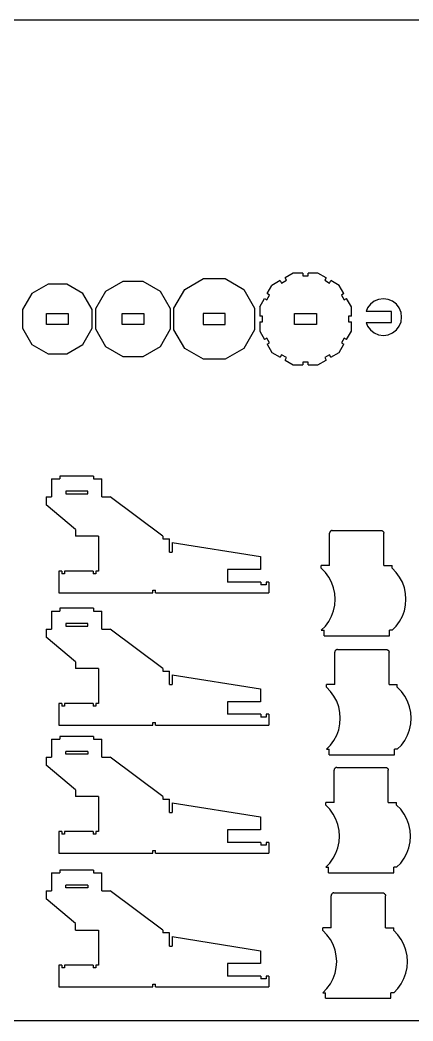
# Model space of a CAD drawing. Extents: x -1762 to 1685, y -691 to 759.
# Drawn here: x 19 to 588, y -691 to 759 of the extents above; entities that cross this region are included whole.
import ezdxf

# ---------------------------------------------------------------- set-up
doc = ezdxf.new("R2010")
doc.units = 0
doc.header["$MEASUREMENT"] = 0
doc.layers.get('0').update_dxf_attribs({"linetype": 'CONTINUOUS'})

msp = doc.modelspace()

# ---------------------------------------------------------------- linework, layer by layer
for p, q in [((-1761.7, 758.9), (1685, 758.9)), ((415.1, 392.3), (403.2, 385.4)), ((428.9, 392.3), (415.1, 392.3)), ((428.9, 392.3), (428.9, 388.3)), ((450.7, 392.3), (436.9, 392.3)), ((436.9, 388.3), (436.9, 392.3)), ((462.7, 385.4), (450.7, 392.3)), ((168.5, 380.3), (143.3, 365.7)), ((197.7, 380.3), (168.5, 380.3)), ((223, 365.7), (197.7, 380.3)), ((257.9, 368.6), (285, 384.3)), ((285, 384.3), (316.3, 384.3)), ((316.3, 384.3), (343.4, 368.6)), ((396.3, 381.4), (384.3, 374.5)), ((396.3, 381.4), (398.3, 377.9)), ((398.3, 377.9), (405.2, 381.9)), ((405.2, 381.9), (403.2, 385.4)), ((428.9, 388.3), (436.9, 388.3)), ((462.7, 385.4), (460.7, 381.9)), ((460.7, 381.9), (467.6, 377.9)), ((467.6, 377.9), (469.6, 381.4)), ((481.5, 374.5), (469.6, 381.4)), ((36.7, 362.8), (23.2, 339.4)), ((60.1, 376.3), (36.7, 362.8)), ((87.1, 376.3), (60.1, 376.3)), ((110.5, 362.8), (87.1, 376.3)), ((124, 339.4), (110.5, 362.8)), ((143.3, 365.7), (128.7, 340.4)), ((237.5, 340.4), (223, 365.7)), ((242.2, 341.5), (257.9, 368.6)), ((343.4, 368.6), (359, 341.5)), ((377.4, 362.5), (384.3, 374.5)), ((380.9, 360.5), (377.4, 362.5)), ((488.4, 362.5), (481.5, 374.5)), ((488.4, 362.5), (485, 360.5)), ((366.5, 343.6), (373.4, 355.6)), ((373.4, 355.6), (376.9, 353.6)), ((376.9, 353.6), (380.9, 360.5)), ((485, 360.5), (489, 353.6)), ((489, 353.6), (492.4, 355.6)), ((499.3, 343.6), (492.4, 355.6)), ((532.5, 351.4), (527, 347.2)), ((538.8, 354.1), (532.5, 351.4)), ((545.7, 355), (538.8, 354.1)), ((552.5, 354.1), (545.7, 355)), ((558.9, 351.4), (552.5, 354.1)), ((564.4, 347.2), (558.9, 351.4)), ((23.2, 339.4), (23.2, 312.3)), ((57.7, 317.9), (57.7, 333.9)), ((57.7, 333.9), (89.4, 333.9)), ((89.4, 333.9), (89.4, 317.9)), ((124, 312.3), (124, 339.4)), ((128.7, 340.4), (128.7, 311.3)), ((167.3, 317.9), (167.3, 333.9)), ((167.3, 333.9), (199, 333.9)), ((199, 333.9), (199, 317.9)), ((237.5, 311.3), (237.5, 340.4)), ((242.2, 310.2), (242.2, 341.5)), ((316.5, 333.9), (284.8, 333.9)), ((284.8, 333.9), (284.8, 317.9)), ((316.5, 317.9), (316.5, 333.9)), ((359, 341.5), (359, 310.2)), ((366.5, 343.6), (366.5, 329.9)), ((417.1, 317.9), (417.1, 333.9)), ((417.1, 333.9), (448.8, 333.9)), ((448.8, 333.9), (448.8, 317.9)), ((499.3, 329.9), (499.3, 343.6)), ((522.8, 341.8), (520.7, 336.6)), ((557.5, 336.6), (520.7, 336.6)), ((527, 347.2), (522.8, 341.8)), ((557.5, 320.6), (557.5, 336.6)), ((568.6, 341.8), (564.4, 347.2)), ((571.2, 335.4), (568.6, 341.8)), ((572.1, 328.5), (571.2, 335.4)), ((370.5, 329.9), (366.5, 329.9)), ((366.5, 321.9), (370.5, 321.9)), ((366.5, 321.9), (366.5, 308.1)), ((370.5, 321.9), (370.5, 329.9)), ((495.3, 329.9), (495.3, 321.9)), ((499.3, 329.9), (495.3, 329.9)), ((495.3, 321.9), (499.3, 321.9)), ((499.3, 308.1), (499.3, 321.9)), ((520.6, 320.6), (557.5, 320.6)), ((520.6, 320.6), (522.8, 315.3)), ((568.6, 315.3), (571.2, 321.7)), ((571.2, 321.7), (572.1, 328.5)), ((23.2, 312.3), (36.7, 289)), ((89.4, 317.9), (57.7, 317.9)), ((110.5, 289), (124, 312.3)), ((128.7, 311.3), (143.3, 286)), ((199, 317.9), (167.3, 317.9)), ((223, 286), (237.5, 311.3)), ((257.9, 283.1), (242.2, 310.2)), ((284.8, 317.9), (316.5, 317.9)), ((359, 310.2), (343.4, 283.1)), ((366.5, 308.1), (373.4, 296.1)), ((448.8, 317.9), (417.1, 317.9)), ((492.4, 296.1), (499.3, 308.1)), ((522.8, 315.3), (527, 309.9)), ((527, 309.9), (532.5, 305.7)), ((532.5, 305.7), (538.8, 303)), ((552.5, 303), (558.9, 305.7)), ((558.9, 305.7), (564.4, 309.9)), ((564.4, 309.9), (568.6, 315.3)), ((376.9, 298.1), (373.4, 296.1)), ((380.9, 291.2), (376.9, 298.1)), ((377.4, 289.2), (380.9, 291.2)), ((489, 298.1), (485, 291.2)), ((485, 291.2), (488.4, 289.2)), ((492.4, 296.1), (489, 298.1)), ((538.8, 303), (545.7, 302.1)), ((545.7, 302.1), (552.5, 303)), ((36.7, 289), (60.1, 275.4)), ((87.1, 275.4), (110.5, 289)), ((143.3, 286), (168.5, 271.4)), ((197.7, 271.4), (223, 286)), ((285, 267.4), (257.9, 283.1)), ((343.4, 283.1), (316.3, 267.4)), ((377.4, 289.2), (384.3, 277.2)), ((384.3, 277.2), (396.3, 270.3)), ((469.6, 270.3), (481.5, 277.2)), ((481.5, 277.2), (488.4, 289.2)), ((60.1, 275.4), (87.1, 275.4)), ((168.5, 271.4), (197.7, 271.4)), ((316.3, 267.4), (285, 267.4)), ((398.3, 273.8), (396.3, 270.3)), ((405.2, 269.8), (398.3, 273.8)), ((403.2, 266.3), (405.2, 269.8)), ((403.2, 266.3), (415.1, 259.4)), ((428.9, 263.4), (428.9, 259.4)), ((436.9, 263.4), (428.9, 263.4)), ((436.9, 259.4), (436.9, 263.4)), ((450.7, 259.4), (462.7, 266.3)), ((467.6, 273.8), (460.7, 269.8)), ((460.7, 269.8), (462.7, 266.3)), ((469.6, 270.3), (467.6, 273.8)), ((415.1, 259.4), (428.9, 259.4)), ((436.9, 259.4), (450.7, 259.4)), ((65.2, 94.3), (77.2, 94.3)), ((65.2, 94.3), (65.2, 68.2)), ((126, 98.3), (77.2, 98.3)), ((77.2, 98.3), (77.2, 94.3)), ((126, 98.3), (126, 94.3)), ((126, 94.3), (138, 94.3)), ((138, 68.2), (138, 94.3)), ((85.6, 76.4), (85.6, 72.4)), ((117.6, 76.4), (85.6, 76.4)), ((117.6, 72.4), (117.6, 76.4)), ((57.2, 68.2), (65.2, 68.2)), ((57.2, 68.2), (57.2, 56.8)), ((85.6, 72.4), (117.6, 72.4)), ((138, 68.2), (150, 68.2)), ((226.1, 11.2), (150, 68.2)), ((100, 20.7), (57.2, 56.8)), ((100, 20.7), (100, 11.2)), ((467.8, 15.8), (467.7, 15.3)), ((467.7, -31.3), (467.7, 15.3)), ((467.9, 16.3), (467.8, 15.8)), ((468, 16.8), (467.9, 16.3)), ((468.3, 17.3), (468, 16.8)), ((468.6, 17.7), (468.3, 17.3)), ((468.9, 18.1), (468.6, 17.7)), ((469.3, 18.5), (468.9, 18.1)), ((469.7, 18.8), (469.3, 18.5)), ((470.2, 19), (469.7, 18.8)), ((470.7, 19.2), (470.2, 19)), ((471.2, 19.3), (470.7, 19.2)), ((471.7, 19.3), (471.2, 19.3)), ((471.7, 19.3), (542.3, 19.3)), ((542.3, 19.3), (542.8, 19.3)), ((542.8, 19.3), (543.3, 19.2)), ((543.3, 19.2), (543.8, 19)), ((543.8, 19), (544.3, 18.8)), ((544.3, 18.8), (544.7, 18.5)), ((544.7, 18.5), (545.1, 18.1)), ((545.1, 18.1), (545.5, 17.7)), ((545.5, 17.7), (545.8, 17.3)), ((545.8, 17.3), (546, 16.8)), ((546, 16.8), (546.2, 16.3)), ((546.2, 16.3), (546.3, 15.8)), ((546.3, 15.8), (546.3, 15.3)), ((546.3, -31.3), (546.3, 15.3)), ((133.2, 11.2), (100, 11.2)), ((133.2, 11.2), (133.2, -39.3)), ((226.1, 11.2), (226.1, 7.2)), ((226.1, 7.2), (235.7, 7.2)), ((235.7, -12.2), (235.7, 7.2)), ((239.7, 2), (367.9, -18.5)), ((239.7, 2), (239.7, -12.2)), ((235.7, -12.2), (239.7, -12.2)), ((367.9, -18.5), (367.9, -37.2)), ((79.8, -39.3), (75.8, -39.3)), ((75.8, -39.3), (75.8, -71)), ((79.8, -39.3), (79.8, -43.3)), ((83.8, -43.3), (79.8, -43.3)), ((125.2, -39.3), (83.8, -39.3)), ((83.8, -39.3), (83.8, -43.3)), ((125.2, -39.3), (125.2, -43.3)), ((129.2, -43.3), (125.2, -43.3)), ((133.2, -39.3), (129.2, -39.3)), ((129.2, -39.3), (129.2, -43.3)), ((319.8, -37.2), (319.8, -55.3)), ((367.9, -37.2), (319.8, -37.2)), ((467.7, -31.3), (455.7, -31.3)), ((455.7, -35.3), (455.7, -31.3)), ((461.6, -41.4), (455.7, -35.3)), ((466.5, -48.2), (461.6, -41.4)), ((546.3, -31.3), (558.3, -31.3)), ((558.3, -35.3), (558.3, -31.3)), ((564.2, -41.4), (558.3, -35.3)), ((569.1, -48.2), (564.2, -41.4)), ((368, -55.3), (319.8, -55.3)), ((368, -55.3), (368, -59.3)), ((380, -55.3), (376, -55.3)), ((376, -55.3), (376, -59.3)), ((380, -55.3), (380, -71)), ((470.5, -55.6), (466.5, -48.2)), ((473.4, -63.6), (470.5, -55.6)), ((573.1, -55.6), (569.1, -48.2)), ((576, -63.6), (573.1, -55.6)), ((75.8, -71), (211.7, -71)), ((211.7, -71), (211.7, -67)), ((211.7, -67), (215.7, -67)), ((215.7, -71), (215.7, -67)), ((215.7, -71), (380, -71)), ((376, -59.3), (368, -59.3)), ((475.1, -71.8), (473.4, -63.6)), ((475.7, -80.2), (475.1, -71.8)), ((577.7, -71.8), (576, -63.6)), ((578.3, -80.2), (577.7, -71.8)), ((475.1, -88.7), (475.7, -80.2)), ((577.7, -88.7), (578.3, -80.2)), ((65.2, -97.3), (77.2, -97.3)), ((65.2, -97.3), (65.2, -123.5)), ((126, -93.3), (77.2, -93.3)), ((77.2, -93.3), (77.2, -97.3)), ((126, -93.3), (126, -97.3)), ((126, -97.3), (138, -97.3)), ((138, -123.5), (138, -97.3)), ((470.5, -104.9), (473.4, -96.9)), ((473.4, -96.9), (475.1, -88.7)), ((573.1, -104.9), (576, -96.9)), ((576, -96.9), (577.7, -88.7)), ((85.6, -115.2), (85.6, -119.2)), ((117.6, -115.2), (85.6, -115.2)), ((117.6, -119.2), (117.6, -115.2)), ((461.6, -119.1), (466.5, -112.3)), ((466.5, -112.3), (470.5, -104.9)), ((564.2, -119.1), (569.1, -112.3)), ((569.1, -112.3), (573.1, -104.9)), ((57.2, -123.5), (65.2, -123.5)), ((57.2, -123.5), (57.2, -134.9)), ((85.6, -119.2), (117.6, -119.2)), ((138, -123.5), (150, -123.5)), ((226.1, -180.4), (150, -123.5)), ((455.7, -125.2), (461.6, -119.1)), ((455.7, -125.2), (459.7, -125.2)), ((459.7, -133.2), (459.7, -125.2)), ((554.3, -133.2), (554.3, -125.2)), ((558.3, -125.2), (554.3, -125.2)), ((558.3, -125.2), (564.2, -119.1)), ((100, -171), (57.2, -134.9)), ((459.7, -133.2), (554.3, -133.2)), ((475.3, -156.4), (475.2, -157)), ((475.2, -203.5), (475.2, -157)), ((475.4, -155.9), (475.3, -156.4)), ((475.5, -155.4), (475.4, -155.9)), ((475.8, -155), (475.5, -155.4)), ((476.1, -154.5), (475.8, -155)), ((476.4, -154.1), (476.1, -154.5)), ((476.8, -153.8), (476.4, -154.1)), ((477.2, -153.5), (476.8, -153.8)), ((477.7, -153.3), (477.2, -153.5)), ((478.2, -153.1), (477.7, -153.3)), ((478.7, -153), (478.2, -153.1)), ((479.2, -153), (478.7, -153)), ((479.2, -153), (549.8, -153)), ((549.8, -153), (550.3, -153)), ((550.3, -153), (550.8, -153.1)), ((550.8, -153.1), (551.3, -153.3)), ((551.3, -153.3), (551.8, -153.5)), ((551.8, -153.5), (552.2, -153.8)), ((552.2, -153.8), (552.6, -154.1)), ((552.6, -154.1), (553, -154.5)), ((553, -154.5), (553.3, -155)), ((553.3, -155), (553.5, -155.4)), ((553.5, -155.4), (553.7, -155.9)), ((553.7, -155.9), (553.8, -156.4)), ((553.8, -156.4), (553.8, -157)), ((553.8, -203.5), (553.8, -157)), ((100, -171), (100, -180.4)), ((133.2, -180.4), (100, -180.4)), ((133.2, -180.4), (133.2, -231)), ((226.1, -180.4), (226.1, -184.4)), ((226.1, -184.4), (235.7, -184.4)), ((235.7, -203.8), (235.7, -184.4)), ((239.7, -189.6), (367.9, -210.2)), ((239.7, -189.6), (239.7, -203.8)), ((235.7, -203.8), (239.7, -203.8)), ((367.9, -210.2), (367.9, -228.8)), ((475.2, -203.5), (463.2, -203.5)), ((463.2, -207.5), (463.2, -203.5)), ((469.1, -213.6), (463.2, -207.5)), ((474, -220.4), (469.1, -213.6)), ((553.8, -203.5), (565.8, -203.5)), ((565.8, -207.5), (565.8, -203.5)), ((571.7, -213.6), (565.8, -207.5)), ((576.6, -220.4), (571.7, -213.6)), ((79.8, -231), (75.8, -231)), ((75.8, -231), (75.8, -262.6)), ((79.8, -231), (79.8, -235)), ((125.2, -231), (83.8, -231)), ((83.8, -231), (83.8, -235)), ((125.2, -231), (125.2, -235)), ((133.2, -231), (129.2, -231)), ((129.2, -231), (129.2, -235)), ((319.8, -228.8), (319.8, -246.9)), ((367.9, -228.8), (319.8, -228.8)), ((478, -227.9), (474, -220.4)), ((480.9, -235.8), (478, -227.9)), ((580.6, -227.9), (576.6, -220.4)), ((583.5, -235.8), (580.6, -227.9)), ((83.8, -235), (79.8, -235)), ((129.2, -235), (125.2, -235)), ((482.6, -244.1), (480.9, -235.8)), ((483.2, -252.5), (482.6, -244.1)), ((585.2, -244.1), (583.5, -235.8)), ((585.8, -252.5), (585.2, -244.1)), ((211.7, -262.6), (211.7, -258.6)), ((211.7, -258.6), (215.7, -258.6)), ((215.7, -262.6), (215.7, -258.6)), ((368, -246.9), (319.8, -246.9)), ((368, -246.9), (368, -250.9)), ((376, -250.9), (368, -250.9)), ((380, -246.9), (376, -246.9)), ((376, -246.9), (376, -250.9)), ((380, -246.9), (380, -262.6)), ((480.9, -269.2), (482.6, -260.9)), ((482.6, -260.9), (483.2, -252.5)), ((583.5, -269.2), (585.2, -260.9)), ((585.2, -260.9), (585.8, -252.5)), ((75.8, -262.6), (211.7, -262.6)), ((215.7, -262.6), (380, -262.6)), ((478, -277.1), (480.9, -269.2)), ((580.6, -277.1), (583.5, -269.2)), ((65.2, -282.8), (77.2, -282.8)), ((65.2, -282.8), (65.2, -308.9)), ((126, -278.8), (77.2, -278.8)), ((77.2, -278.8), (77.2, -282.8)), ((126, -278.8), (126, -282.8)), ((126, -282.8), (138, -282.8)), ((138, -308.9), (138, -282.8)), ((469.1, -291.4), (474, -284.6)), ((474, -284.6), (478, -277.1)), ((571.7, -291.4), (576.6, -284.6)), ((576.6, -284.6), (580.6, -277.1)), ((85.6, -304.6), (85.6, -300.6)), ((117.6, -300.6), (85.6, -300.6)), ((117.6, -300.6), (117.6, -304.6)), ((463.2, -297.5), (469.1, -291.4)), ((463.2, -297.5), (467.2, -297.5)), ((467.2, -305.5), (467.2, -297.5)), ((561.8, -305.5), (561.8, -297.5)), ((565.8, -297.5), (561.8, -297.5)), ((565.8, -297.5), (571.7, -291.4)), ((57.2, -308.9), (65.2, -308.9)), ((57.2, -308.9), (57.2, -320.3)), ((117.6, -304.6), (85.6, -304.6)), ((138, -308.9), (150, -308.9)), ((226.1, -365.8), (150, -308.9)), ((467.2, -305.5), (561.8, -305.5)), ((100, -356.4), (57.2, -320.3)), ((474.3, -327.3), (474.2, -327.8)), ((474.2, -374.4), (474.2, -327.8)), ((474.4, -326.8), (474.3, -327.3)), ((474.5, -326.3), (474.4, -326.8)), ((474.8, -325.8), (474.5, -326.3)), ((475.1, -325.4), (474.8, -325.8)), ((475.4, -325), (475.1, -325.4)), ((475.8, -324.7), (475.4, -325)), ((476.2, -324.4), (475.8, -324.7)), ((476.7, -324.1), (476.2, -324.4)), ((477.2, -324), (476.7, -324.1)), ((477.7, -323.9), (477.2, -324)), ((478.2, -323.8), (477.7, -323.9)), ((478.2, -323.8), (548.8, -323.8)), ((548.8, -323.8), (549.3, -323.9)), ((549.3, -323.9), (549.8, -324)), ((549.8, -324), (550.3, -324.1)), ((550.3, -324.1), (550.8, -324.4)), ((550.8, -324.4), (551.2, -324.7)), ((551.2, -324.7), (551.6, -325)), ((551.6, -325), (552, -325.4)), ((552, -325.4), (552.3, -325.8)), ((552.3, -325.8), (552.5, -326.3)), ((552.5, -326.3), (552.7, -326.8)), ((552.7, -326.8), (552.8, -327.3)), ((552.8, -327.3), (552.8, -327.8)), ((552.8, -374.4), (552.8, -327.8)), ((100, -356.4), (100, -365.8)), ((133.2, -365.8), (100, -365.8)), ((133.2, -365.8), (133.2, -416.4)), ((226.1, -365.8), (226.1, -369.8)), ((226.1, -369.8), (235.7, -369.8)), ((235.7, -389.3), (235.7, -369.8)), ((239.7, -375), (367.9, -395.6)), ((239.7, -375), (239.7, -389.3)), ((474.2, -374.4), (462.2, -374.4)), ((462.2, -378.4), (462.2, -374.4)), ((552.8, -374.4), (564.8, -374.4)), ((564.8, -378.4), (564.8, -374.4)), ((235.7, -389.3), (239.7, -389.3)), ((468.1, -384.5), (462.2, -378.4)), ((473, -391.3), (468.1, -384.5)), ((477, -398.8), (473, -391.3)), ((570.7, -384.5), (564.8, -378.4)), ((575.6, -391.3), (570.7, -384.5)), ((579.6, -398.8), (575.6, -391.3)), ((367.9, -395.6), (367.9, -414.2)), ((479.9, -406.7), (477, -398.8)), ((582.5, -406.7), (579.6, -398.8)), ((79.8, -416.4), (75.8, -416.4)), ((75.8, -416.4), (75.8, -448.1)), ((79.8, -416.4), (79.8, -420.4)), ((83.8, -420.4), (79.8, -420.4)), ((125.2, -416.4), (83.8, -416.4)), ((83.8, -416.4), (83.8, -420.4)), ((125.2, -416.4), (125.2, -420.4)), ((129.2, -420.4), (125.2, -420.4)), ((133.2, -416.4), (129.2, -416.4)), ((129.2, -416.4), (129.2, -420.4)), ((319.8, -414.2), (319.8, -432.4)), ((367.9, -414.2), (319.8, -414.2)), ((481.6, -415), (479.9, -406.7)), ((482.2, -423.4), (481.6, -415)), ((584.2, -415), (582.5, -406.7)), ((584.8, -423.4), (584.2, -415)), ((368, -432.4), (319.8, -432.4)), ((368, -432.4), (368, -436.4)), ((380, -432.4), (376, -432.4)), ((376, -432.4), (376, -436.4)), ((380, -432.4), (380, -448.1)), ((479.9, -440.1), (481.6, -431.8)), ((481.6, -431.8), (482.2, -423.4)), ((582.5, -440.1), (584.2, -431.8)), ((584.2, -431.8), (584.8, -423.4)), ((75.8, -448.1), (211.7, -448.1)), ((211.7, -448.1), (211.7, -444.1)), ((211.7, -444.1), (215.7, -444.1)), ((215.7, -448.1), (215.7, -444.1)), ((215.7, -448.1), (380, -448.1)), ((376, -436.4), (368, -436.4)), ((473, -455.4), (477, -448)), ((477, -448), (479.9, -440.1)), ((575.6, -455.4), (579.6, -448)), ((579.6, -448), (582.5, -440.1)), ((462.2, -468.3), (468.1, -462.3)), ((468.1, -462.3), (473, -455.4)), ((564.8, -468.3), (570.7, -462.3)), ((570.7, -462.3), (575.6, -455.4)), ((65.2, -476.4), (77.2, -476.4)), ((65.2, -476.4), (65.2, -502.6)), ((126, -472.4), (77.2, -472.4)), ((77.2, -472.4), (77.2, -476.4)), ((126, -472.4), (126, -476.4)), ((126, -476.4), (138, -476.4)), ((138, -502.6), (138, -476.4)), ((462.2, -468.3), (466.2, -468.3)), ((466.2, -476.3), (466.2, -468.3)), ((466.2, -476.3), (560.8, -476.3)), ((560.8, -476.3), (560.8, -468.3)), ((564.8, -468.3), (560.8, -468.3)), ((57.2, -502.6), (65.2, -502.6)), ((57.2, -502.6), (57.2, -514)), ((85.6, -498.3), (85.6, -494.3)), ((117.6, -494.3), (85.6, -494.3)), ((117.6, -498.3), (85.6, -498.3)), ((117.6, -494.3), (117.6, -498.3)), ((138, -502.6), (150, -502.6)), ((226.1, -559.5), (150, -502.6)), ((470.9, -507.2), (470.6, -507.6)), ((471.2, -506.8), (470.9, -507.2)), ((471.6, -506.4), (471.2, -506.8)), ((472, -506.1), (471.6, -506.4)), ((472.5, -505.9), (472, -506.1)), ((473, -505.7), (472.5, -505.9)), ((473.5, -505.6), (473, -505.7)), ((474, -505.6), (473.5, -505.6)), ((474, -505.6), (544.6, -505.6)), ((544.6, -505.6), (545.1, -505.6)), ((545.1, -505.6), (545.6, -505.7)), ((545.6, -505.7), (546.1, -505.9)), ((546.1, -505.9), (546.6, -506.1)), ((546.6, -506.1), (547, -506.4)), ((547, -506.4), (547.4, -506.8)), ((547.4, -506.8), (547.8, -507.2)), ((547.8, -507.2), (548.1, -507.6)), ((100, -550.1), (57.2, -514)), ((470.1, -509.1), (470, -509.6)), ((470, -556.2), (470, -509.6)), ((470.2, -508.6), (470.1, -509.1)), ((470.3, -508.1), (470.2, -508.6)), ((470.6, -507.6), (470.3, -508.1)), ((548.1, -507.6), (548.3, -508.1)), ((548.3, -508.1), (548.5, -508.6)), ((548.5, -508.6), (548.6, -509.1)), ((548.6, -509.1), (548.6, -509.6)), ((548.6, -556.2), (548.6, -509.6)), ((100, -559.5), (100, -550.1)), ((100, -559.5), (133.2, -559.5)), ((133.2, -559.5), (133.2, -610.1)), ((226.1, -559.5), (226.1, -563.5)), ((235.7, -563.5), (226.1, -563.5)), ((235.7, -582.9), (235.7, -563.5)), ((470, -556.2), (458, -556.2)), ((458, -560.2), (458, -556.2)), ((463.9, -566.2), (458, -560.2)), ((548.6, -556.2), (560.6, -556.2)), ((560.6, -560.2), (560.6, -556.2)), ((566.5, -566.2), (560.6, -560.2)), ((239.7, -568.7), (367.9, -589.3)), ((239.7, -568.7), (239.7, -582.9)), ((468.9, -573.1), (463.9, -566.2)), ((472.8, -580.5), (468.9, -573.1)), ((571.4, -573.1), (566.5, -566.2)), ((575.4, -580.5), (571.4, -573.1)), ((235.7, -582.9), (239.7, -582.9)), ((367.9, -589.3), (367.9, -607.9)), ((475.7, -588.4), (472.8, -580.5)), ((477.5, -596.7), (475.7, -588.4)), ((578.3, -588.4), (575.4, -580.5)), ((580, -596.7), (578.3, -588.4)), ((319.8, -607.9), (319.8, -626.1)), ((367.9, -607.9), (319.8, -607.9)), ((478, -605.1), (477.5, -596.7)), ((477.5, -613.5), (478, -605.1)), ((580.6, -605.1), (580, -596.7)), ((580, -613.5), (580.6, -605.1)), ((79.8, -610.1), (75.8, -610.1)), ((75.8, -610.1), (75.8, -641.8)), ((79.8, -610.1), (79.8, -614.1)), ((83.8, -614.1), (79.8, -614.1)), ((125.2, -610.1), (83.8, -610.1)), ((83.8, -610.1), (83.8, -614.1)), ((125.2, -610.1), (125.2, -614.1)), ((129.2, -614.1), (125.2, -614.1)), ((133.2, -610.1), (129.2, -610.1)), ((129.2, -610.1), (129.2, -614.1)), ((472.8, -629.7), (475.7, -621.8)), ((475.7, -621.8), (477.5, -613.5)), ((575.4, -629.7), (578.3, -621.8)), ((578.3, -621.8), (580, -613.5)), ((211.7, -641.8), (211.7, -637.8)), ((211.7, -637.8), (215.7, -637.8)), ((215.7, -641.8), (215.7, -637.8)), ((368, -626.1), (319.8, -626.1)), ((368, -626.1), (368, -630.1)), ((376, -630.1), (368, -630.1)), ((380, -626.1), (376, -626.1)), ((376, -626.1), (376, -630.1)), ((380, -626.1), (380, -641.8)), ((463.9, -644), (468.9, -637.2)), ((468.9, -637.2), (472.8, -629.7)), ((566.5, -644), (571.4, -637.2)), ((571.4, -637.2), (575.4, -629.7)), ((75.8, -641.8), (211.7, -641.8)), ((215.7, -641.8), (380, -641.8)), ((458, -650.1), (463.9, -644)), ((458, -650.1), (462, -650.1)), ((462, -658.1), (462, -650.1)), ((556.6, -658.1), (556.6, -650.1)), ((560.6, -650.1), (556.6, -650.1)), ((560.6, -650.1), (566.5, -644)), ((462, -658.1), (556.6, -658.1)), ((1685, -691.1), (-1761.7, -691.1))]:
    msp.add_line(p, q)

doc.saveas('drawing.dxf')
